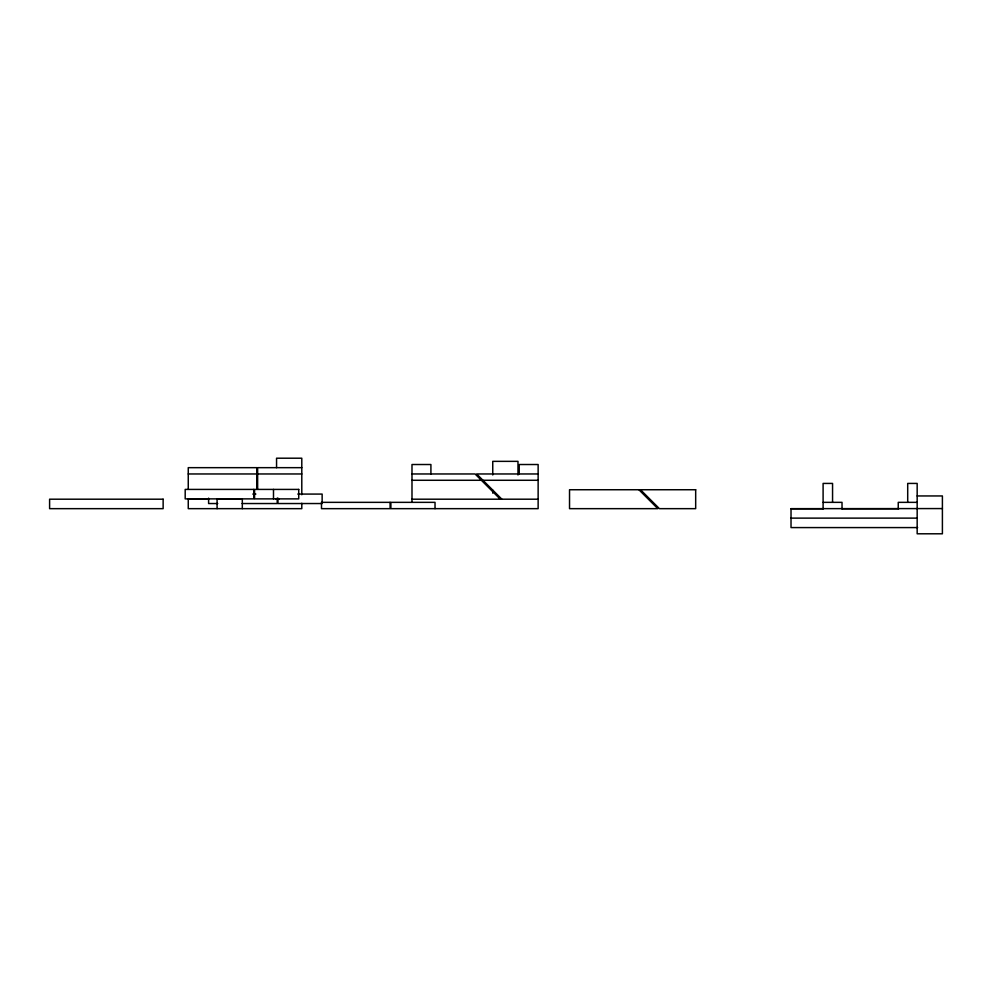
<?xml version="1.0" encoding="UTF-8"?>
<svg xmlns="http://www.w3.org/2000/svg" width="992" height="992" viewBox="0 0 992 992"><rect width="100%" height="100%" fill="white"/><g stroke="black" fill="none" stroke-linecap="round" stroke-linejoin="round"><path stroke-width="1.49" d="M301.791 467.666L257.635 467.666L257.635 488.808M188.257 473.965L256.841 473.965M257.635 473.965L301.791 473.965M411.99 473.965L475.069 473.965L500.29 499.199M538.135 473.965L476.644 473.965L501.865 499.199M411.99 480.277L481.368 480.277M482.943 480.277L538.135 480.277M252.811 494.078L255.862 494.078M297.774 494.078L322.14 494.078L322.14 502.188M917.166 495.95L942.4 495.95L942.4 533.795L917.166 533.795L917.166 483.426L907.705 483.426L907.705 502.349M208.196 499.199L188.257 499.199L188.257 508.66L301.791 508.66L301.791 503.254M275.702 499.199L278.95 499.199M411.99 499.199L538.135 499.199M823.1 502.349L842.022 502.349L842.022 508.66M917.166 502.349L898.244 502.349L898.244 508.66M217.744 503.539L208.605 503.539L208.605 498.133M242.135 503.539L277.202 503.539L277.202 498.133M322.14 503.539L277.983 503.539L277.983 498.133M917.637 527.583L791.021 527.583L791.021 508.66L942.4 508.574M791.021 508.76L823.335 508.76M841.786 508.76L898.715 508.76M791.021 518.122L917.166 518.122M832.561 502.349L832.561 483.426L823.1 483.426L823.1 508.66M519.213 473.965L519.213 464.516L538.135 464.516L538.135 508.66L390.885 508.66L390.885 502.349L435.029 502.349L435.029 508.66M517.985 474.982L517.985 461.354L492.751 461.354L492.751 474.982M492.751 490.122L492.751 493.148M430.912 473.965L430.912 464.516L411.99 464.516L411.99 501.902M301.791 494.748L301.791 458.205L276.557 458.205L276.557 467.666M273.494 489.416L273.494 498.877M256.841 488.808L256.841 467.666L188.257 467.666L188.257 488.808M242.308 508.66L242.308 499.199L217.087 499.199L217.087 508.66M253.791 489.416L185.194 489.416L185.194 498.877L253.791 498.877L253.791 489.416M298.728 489.416L254.572 489.416L254.572 498.877L298.728 498.877L298.728 489.416M638.91 489.738L569.532 489.738L569.532 508.66L657.832 508.66L638.91 489.738M695.677 489.738L640.485 489.738L659.407 508.66L695.677 508.66L695.677 489.738M163.134 499.199L49.6 499.199L49.6 508.66L163.134 508.66L163.134 499.199M390.092 502.349L321.495 502.349L321.495 508.66L390.092 508.66L390.092 502.349"/></g></svg>
